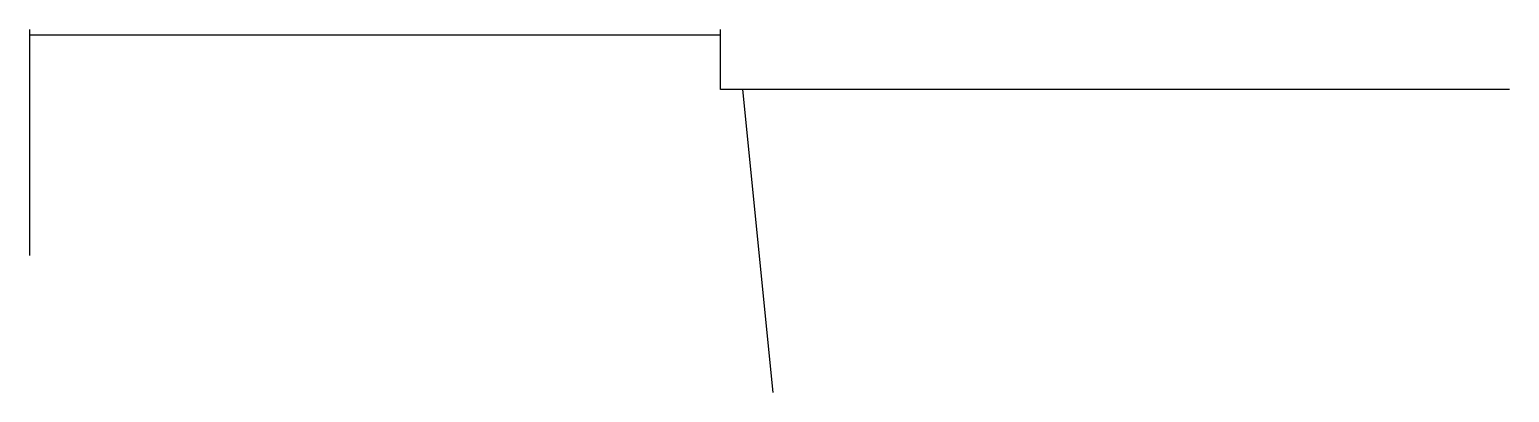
# Model space of a CAD drawing. Header units: inches. Extents: x 6 to 323, y 9 to 93.
# Drawn here: x 284.31 to 322.71, y 19.36 to 28.78 of the extents above.
import ezdxf

# ---------------------------------------------------------------- set-up
doc = ezdxf.new("R2010")
doc.units = ezdxf.units.IN
doc.header["$MEASUREMENT"] = 0
doc.layers.add('TEXT2', color=7, linetype='Continuous')

msp = doc.modelspace()

# ---------------------------------------------------------------- linework, layer by layer
at = {"layer": 'TEXT2', "color": 7}
for p, q in [((284.308, 28.775), (284.308, 22.912)), ((302.238, 28.632), (284.308, 28.632)), ((302.238, 27.226), (302.238, 28.775)), ((322.708, 27.226), (302.238, 27.226)), ((302.808, 27.226), (303.594, 19.365))]:
    msp.add_line(p, q, dxfattribs=at)

doc.saveas('drawing.dxf')
